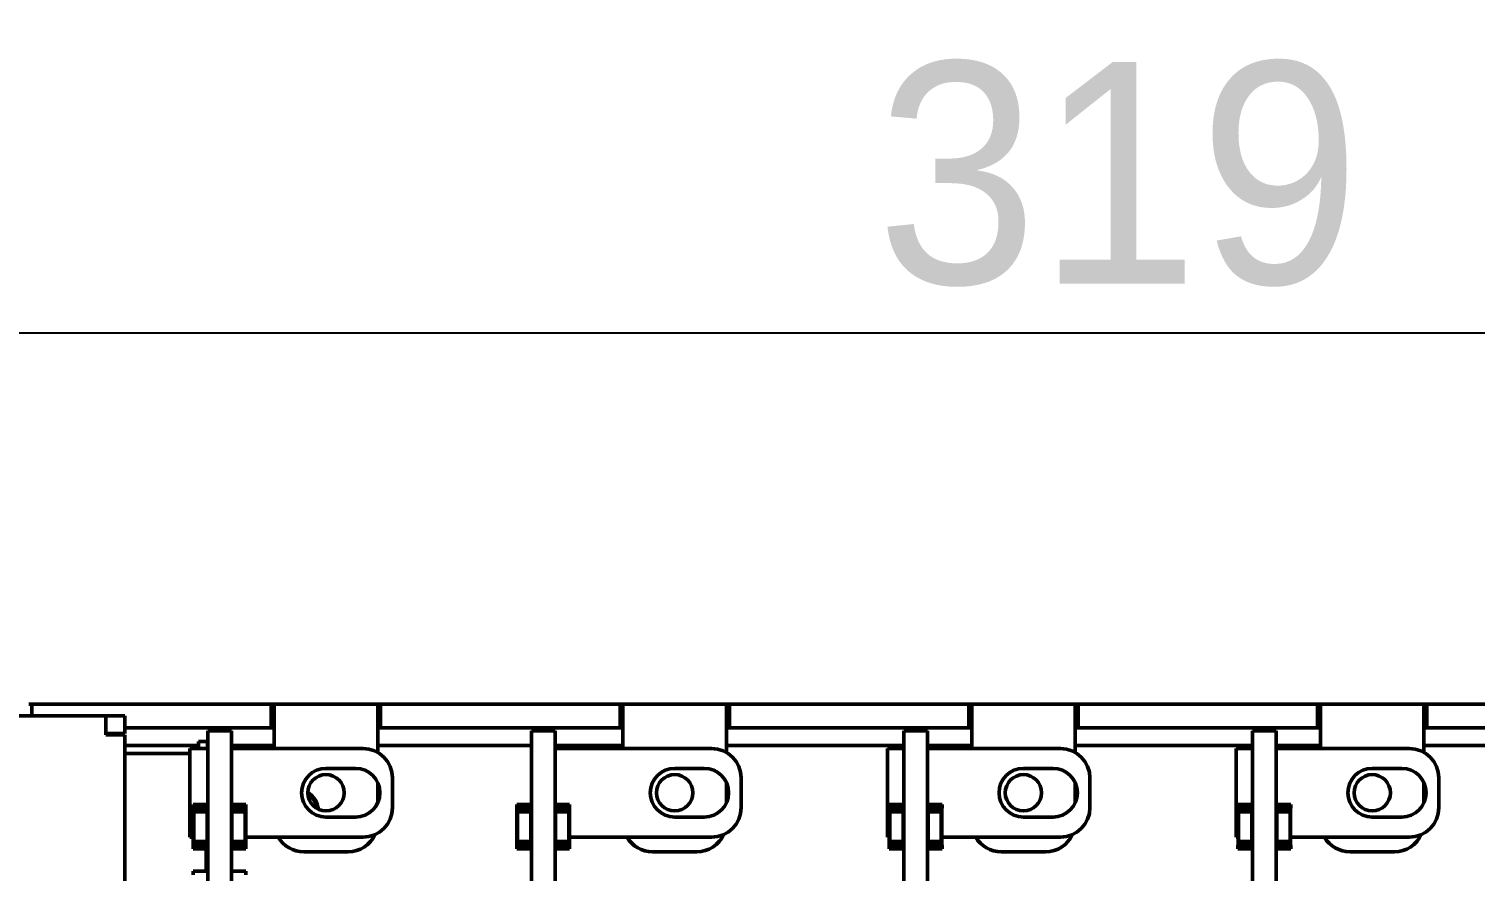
# Model space of a CAD drawing. Header units: millimetres. Extents: x 3100 to 5091, y 868 to 1900.
# Drawn here: x 3344.9 to 3442.8, y 1680.7 to 1737.7 of the extents above; entities that cross this region are included whole.
import ezdxf

# ---------------------------------------------------------------- set-up
doc = ezdxf.new("R2010")
doc.units = ezdxf.units.MM
doc.header["$LTSCALE"] = 1.8
doc.layers.add('외형선(ISO)', color=7, linetype='Continuous', lineweight=50)
doc.layers.add('치수(ISO)', color=7, linetype='Continuous', lineweight=25)
doc.styles.add('레이블 문자 (JIS)', font='')
doc.styles.get('레이블 문자 (JIS)').set_extended_font_data('Gulim')
doc.dimstyles.new('복사 대상기본값 (JIS)', dxfattribs={"dimscale": 1.5, "dimtxt": 3, "dimasz": 2, "dimexe": 1, "dimexo": 0.5, "dimgap": 0.8, "dimtad": 1, "dimdsep": 46, "dimtxsty": '레이블 문자 (JIS)', "dimblk": 'Filled-1', "dimcen": 0.09, "dimdle": 10, "dimclrd": 256, "dimclre": 256, "dimclrt": 256, "dimazin": 2, "dimtfac": 0.666667, "dimtmove": 0, "dimatfit": 3, "dimldrblk": 'OPEN', "dimfxl": 1, "dimtolj": 1, "dimtzin": 0, "dimlwd": -1, "dimlwe": -1, "dimarcsym": 0})

# ---------------------------------------------------------------- blocks, each defined once
blk = doc.blocks.new('Filled-1')
at = {"color": 0}
for p, q in [((0, 0), (-1, 0.1)), ((-1, 0.1), (-1, -0.1)), ((-1, 0), (0, 0)), ((-1, -0.1), (0, 0))]:
    blk.add_line(p, q, dxfattribs=at)
at = {"color": 0, "flags": 128}
blk.add_lwpolyline([(-1, -0.1), (0, 0), (-1, 0.1), (-1, -0.1)], dxfattribs=at)
at = {"color": 0}
blk.add_solid([(-1, -0.1), (0, 0), (-1, 0.1), (-1, -0.1)], dxfattribs=at)
blk = doc.blocks.new('*D693')
at = {"layer": 'Defpoints', "color": 0}
for p in [(3578.14, 1717.158), (3259.14, 1689.026), (3578.14, 1681.026)]:
    blk.add_point(p, dxfattribs=at)
at = {"layer": '치수(ISO)'}
for p, q in [((3259.14, 1689.776), (3259.14, 1718.658)), ((3578.14, 1681.776), (3578.14, 1718.658)), ((3262.14, 1717.158), (3575.14, 1717.158))]:
    blk.add_line(p, q, dxfattribs=at)
at = {"layer": '치수(ISO)', "linetype": 'ByBlock', "xscale": 3, "yscale": 3, "zscale": 3, "rotation": 180}
blk.add_blockref('Filled-1', (3259.14, 1717.158), dxfattribs=at)
at = {"layer": '치수(ISO)', "linetype": 'ByBlock', "xscale": 3, "yscale": 3, "zscale": 3}
blk.add_blockref('Filled-1', (3578.14, 1717.158), dxfattribs=at)
at = {"layer": '치수(ISO)', "insert": (3418.66, 1727.868), "char_height": 15, "attachment_point": 5, "style": '레이블 문자 (JIS)'}
blk.add_mtext('\\A1;319', dxfattribs=at)
blk = doc.blocks.new('_Open')
at = {"color": 0, "linetype": 'ByBlock', "lineweight": -2}
for p, q in [((-1, 0.167), (0, 0)), ((-1, -0.167), (0, 0)), ((0, 0), (-1, 0))]:
    blk.add_line(p, q, dxfattribs=at)

msp = doc.modelspace()

# ---------------------------------------------------------------- linework, layer by layer
at = {"layer": '외형선(ISO)'}
for p, q in [((3344.94, 1692.026), (3345.14, 1692.026)), ((3361.34, 1692.026), (3345.14, 1692.026)), ((3345.14, 1692.026), (3345.14, 1691.234)), ((3361.34, 1692.026), (3361.54, 1692.026)), ((3361.34, 1690.426), (3361.34, 1692.026)), ((3368.54, 1692.026), (3361.54, 1692.026)), ((3361.54, 1691.026), (3361.54, 1692.026)), ((3368.54, 1692.026), (3368.54, 1691.026)), ((3368.54, 1692.026), (3368.74, 1692.026)), ((3384.94, 1692.026), (3368.74, 1692.026)), ((3368.74, 1692.026), (3368.74, 1690.426)), ((3384.94, 1692.026), (3385.14, 1692.026)), ((3384.94, 1690.426), (3384.94, 1692.026)), ((3392.14, 1692.026), (3385.14, 1692.026)), ((3385.14, 1691.026), (3385.14, 1692.026)), ((3392.14, 1692.026), (3392.14, 1691.026)), ((3392.14, 1692.026), (3392.34, 1692.026)), ((3408.54, 1692.026), (3392.34, 1692.026)), ((3392.34, 1692.026), (3392.34, 1690.426)), ((3408.54, 1692.026), (3408.74, 1692.026)), ((3408.54, 1690.426), (3408.54, 1692.026)), ((3415.74, 1692.026), (3408.74, 1692.026)), ((3408.74, 1691.026), (3408.74, 1692.026)), ((3415.74, 1692.026), (3415.74, 1691.026)), ((3415.74, 1692.026), (3415.94, 1692.026)), ((3432.14, 1692.026), (3415.94, 1692.026)), ((3415.94, 1692.026), (3415.94, 1690.426)), ((3432.14, 1692.026), (3432.34, 1692.026)), ((3432.14, 1690.426), (3432.14, 1692.026)), ((3439.34, 1692.026), (3432.34, 1692.026)), ((3432.34, 1691.026), (3432.34, 1692.026)), ((3439.34, 1692.026), (3439.34, 1691.026)), ((3439.34, 1692.026), (3439.54, 1692.026)), ((3455.74, 1692.026), (3439.54, 1692.026)), ((3439.54, 1692.026), (3439.54, 1690.426)), ((3324.14, 1691.234), (3350.14, 1691.234)), ((3350.14, 1691.234), (3351.44, 1691.234)), ((3350.14, 1691.234), (3350.14, 1689.934)), ((3351.44, 1691.234), (3351.44, 1690.034)), ((3361.54, 1691.026), (3361.54, 1689.026)), ((3368.54, 1688.758), (3368.54, 1691.026)), ((3385.14, 1691.026), (3385.14, 1689.026)), ((3392.14, 1688.758), (3392.14, 1691.026)), ((3408.74, 1691.026), (3408.74, 1689.026)), ((3415.74, 1688.758), (3415.74, 1691.026)), ((3432.34, 1691.026), (3432.34, 1689.026)), ((3439.34, 1688.758), (3439.34, 1691.026)), ((3361.34, 1690.426), (3351.44, 1690.426)), ((3357.04, 1600.226), (3357.04, 1690.226)), ((3358.64, 1690.226), (3357.04, 1690.226)), ((3358.64, 1690.226), (3358.64, 1600.226)), ((3361.54, 1690.426), (3361.34, 1690.426)), ((3368.74, 1690.426), (3368.54, 1690.426)), ((3384.94, 1690.426), (3368.74, 1690.426)), ((3378.94, 1647.639), (3378.94, 1690.226)), ((3380.54, 1690.226), (3378.94, 1690.226)), ((3380.54, 1690.226), (3380.54, 1611.026)), ((3385.14, 1690.426), (3384.94, 1690.426)), ((3392.34, 1690.426), (3392.14, 1690.426)), ((3408.54, 1690.426), (3392.34, 1690.426)), ((3404.14, 1669.616), (3404.14, 1690.226)), ((3405.74, 1690.226), (3404.14, 1690.226)), ((3405.74, 1690.226), (3405.74, 1600.226)), ((3408.74, 1690.426), (3408.54, 1690.426)), ((3415.94, 1690.426), (3415.74, 1690.426)), ((3432.14, 1690.426), (3415.94, 1690.426)), ((3427.74, 1669.616), (3427.74, 1690.226)), ((3429.34, 1690.226), (3427.74, 1690.226)), ((3429.34, 1690.226), (3429.34, 1600.226)), ((3432.34, 1690.426), (3432.14, 1690.426)), ((3439.54, 1690.426), (3439.34, 1690.426)), ((3455.74, 1690.426), (3439.54, 1690.426)), ((3351.44, 1690.034), (3350.14, 1690.034)), ((3351.44, 1689.934), (3350.14, 1689.934)), ((3351.44, 1689.934), (3351.44, 1602.534)), ((3356.42, 1689.226), (3351.44, 1689.226)), ((3356.42, 1689.486), (3357.02, 1689.486)), ((3356.42, 1689.026), (3356.42, 1689.486)), ((3357.02, 1689.486), (3357.02, 1689.026)), ((3357.02, 1689.267), (3357.04, 1689.266)), ((3357.04, 1689.266), (3357.032, 1689.026)), ((3357.04, 1689.226), (3357.039, 1689.226)), ((3361.54, 1689.226), (3358.64, 1689.226)), ((3378.94, 1689.226), (3368.54, 1689.226)), ((3385.14, 1689.226), (3380.54, 1689.226)), ((3404.14, 1689.226), (3392.14, 1689.226)), ((3408.74, 1689.226), (3405.74, 1689.226)), ((3427.74, 1689.226), (3415.74, 1689.226)), ((3432.34, 1689.226), (3429.34, 1689.226)), ((3452.94, 1689.226), (3439.34, 1689.226)), ((3355.84, 1688.686), (3351.44, 1688.686)), ((3356.74, 1689.026), (3355.84, 1689.026)), ((3355.84, 1689.026), (3355.84, 1683.026)), ((3356.74, 1689.026), (3357.04, 1689.026)), ((3358.64, 1689.026), (3367.54, 1689.026)), ((3380.54, 1689.026), (3391.14, 1689.026)), ((3403.94, 1689.026), (3403.04, 1689.026)), ((3403.04, 1689.026), (3403.04, 1683.026)), ((3403.94, 1689.026), (3404.14, 1689.026)), ((3405.74, 1689.026), (3414.74, 1689.026)), ((3427.54, 1689.026), (3426.64, 1689.026)), ((3426.64, 1689.026), (3426.64, 1683.026)), ((3427.54, 1689.026), (3427.74, 1689.026)), ((3429.34, 1689.026), (3438.34, 1689.026)), ((3365.04, 1687.676), (3367.04, 1687.676)), ((3388.64, 1687.676), (3390.64, 1687.676)), ((3412.24, 1687.676), (3414.24, 1687.676)), ((3435.84, 1687.676), (3437.84, 1687.676)), ((3368.54, 1685.339), (3368.54, 1686.714)), ((3369.54, 1685.026), (3369.54, 1687.026)), ((3392.14, 1685.339), (3392.14, 1686.714)), ((3393.14, 1685.026), (3393.14, 1687.026)), ((3415.74, 1685.339), (3415.74, 1686.714)), ((3416.74, 1685.026), (3416.74, 1687.026)), ((3439.34, 1685.339), (3439.34, 1686.714)), ((3440.34, 1685.026), (3440.34, 1687.026)), ((3357.04, 1685.226), (3356.053, 1685.226)), ((3356.053, 1684.976), (3356.053, 1685.226)), ((3359.628, 1685.226), (3358.64, 1685.226)), ((3359.628, 1684.976), (3359.628, 1685.226)), ((3378.94, 1685.226), (3377.953, 1685.226)), ((3377.953, 1684.976), (3377.953, 1685.226)), ((3381.528, 1685.226), (3380.54, 1685.226)), ((3381.528, 1684.976), (3381.528, 1685.226)), ((3404.14, 1685.226), (3403.153, 1685.226)), ((3403.153, 1684.976), (3403.153, 1685.226)), ((3406.728, 1685.226), (3405.74, 1685.226)), ((3406.728, 1684.976), (3406.728, 1685.226)), ((3427.74, 1685.226), (3426.753, 1685.226)), ((3426.753, 1684.976), (3426.753, 1685.226)), ((3430.328, 1685.226), (3429.34, 1685.226)), ((3430.328, 1684.976), (3430.328, 1685.226)), ((3356.053, 1684.976), (3357.04, 1684.976)), ((3356.06, 1682.476), (3356.06, 1684.976)), ((3357, 1684.726), (3356.1, 1684.726)), ((3356.1, 1684.726), (3356.1, 1683.976)), ((3357, 1684.726), (3357, 1683.976)), ((3358.64, 1684.976), (3359.628, 1684.976)), ((3359.58, 1684.726), (3358.68, 1684.726)), ((3358.68, 1684.726), (3358.68, 1683.976)), ((3359.58, 1684.726), (3359.58, 1683.976)), ((3359.62, 1682.476), (3359.62, 1684.976)), ((3367.04, 1684.376), (3365.04, 1684.376)), ((3377.953, 1684.976), (3378.94, 1684.976)), ((3377.96, 1682.476), (3377.96, 1684.976)), ((3378.9, 1684.726), (3378, 1684.726)), ((3378, 1684.726), (3378, 1683.976)), ((3378.9, 1684.726), (3378.9, 1683.976)), ((3380.54, 1684.976), (3381.528, 1684.976)), ((3381.48, 1684.726), (3380.58, 1684.726)), ((3380.58, 1684.726), (3380.58, 1683.976)), ((3381.48, 1684.726), (3381.48, 1683.976)), ((3381.52, 1682.476), (3381.52, 1684.976)), ((3390.64, 1684.376), (3388.64, 1684.376)), ((3403.153, 1684.976), (3404.14, 1684.976)), ((3403.16, 1682.476), (3403.16, 1684.976)), ((3404.1, 1684.726), (3403.2, 1684.726)), ((3403.2, 1684.726), (3403.2, 1683.976)), ((3404.1, 1684.726), (3404.1, 1683.976)), ((3405.74, 1684.976), (3406.728, 1684.976)), ((3406.68, 1684.726), (3405.78, 1684.726)), ((3405.78, 1684.726), (3405.78, 1683.976)), ((3406.68, 1684.726), (3406.68, 1683.976)), ((3406.72, 1682.476), (3406.72, 1684.976)), ((3414.24, 1684.376), (3412.24, 1684.376)), ((3426.753, 1684.976), (3427.74, 1684.976)), ((3426.76, 1682.476), (3426.76, 1684.976)), ((3427.7, 1684.726), (3426.8, 1684.726)), ((3426.8, 1684.726), (3426.8, 1683.976)), ((3427.7, 1684.726), (3427.7, 1683.976)), ((3429.34, 1684.976), (3430.328, 1684.976)), ((3430.28, 1684.726), (3429.38, 1684.726)), ((3429.38, 1684.726), (3429.38, 1683.976)), ((3430.28, 1684.726), (3430.28, 1683.976)), ((3430.32, 1682.476), (3430.32, 1684.976)), ((3437.84, 1684.376), (3435.84, 1684.376)), ((3356.1, 1683.476), (3356.1, 1683.976)), ((3356.1, 1683.476), (3356.1, 1682.726)), ((3357, 1683.476), (3357, 1683.976)), ((3357, 1683.476), (3357, 1682.726)), ((3358.68, 1683.476), (3358.68, 1683.976)), ((3358.68, 1683.476), (3358.68, 1682.726)), ((3359.58, 1683.476), (3359.58, 1683.976)), ((3359.58, 1683.476), (3359.58, 1682.726)), ((3378, 1683.476), (3378, 1683.976)), ((3378, 1683.476), (3378, 1682.726)), ((3378.9, 1683.476), (3378.9, 1683.976)), ((3378.9, 1683.476), (3378.9, 1682.726)), ((3380.58, 1683.476), (3380.58, 1683.976)), ((3380.58, 1683.476), (3380.58, 1682.726)), ((3381.48, 1683.476), (3381.48, 1683.976)), ((3381.48, 1683.476), (3381.48, 1682.726)), ((3403.2, 1683.476), (3403.2, 1683.976)), ((3403.2, 1683.476), (3403.2, 1682.726)), ((3404.1, 1683.476), (3404.1, 1683.976)), ((3404.1, 1683.476), (3404.1, 1682.726)), ((3405.78, 1683.476), (3405.78, 1683.976)), ((3405.78, 1683.476), (3405.78, 1682.726)), ((3406.68, 1683.476), (3406.68, 1683.976)), ((3406.68, 1683.476), (3406.68, 1682.726)), ((3426.8, 1683.476), (3426.8, 1683.976)), ((3426.8, 1683.476), (3426.8, 1682.726)), ((3427.7, 1683.476), (3427.7, 1683.976)), ((3427.7, 1683.476), (3427.7, 1682.726)), ((3429.38, 1683.476), (3429.38, 1683.976)), ((3429.38, 1683.476), (3429.38, 1682.726)), ((3430.28, 1683.476), (3430.28, 1683.976)), ((3430.28, 1683.476), (3430.28, 1682.726)), ((3356.06, 1683.026), (3355.84, 1683.026)), ((3357.04, 1682.476), (3356.053, 1682.476)), ((3356.053, 1682.226), (3356.053, 1682.476)), ((3356.053, 1682.226), (3357.04, 1682.226)), ((3357, 1682.726), (3356.1, 1682.726)), ((3356.94, 1682.226), (3356.94, 1680.726)), ((3359.628, 1682.476), (3358.64, 1682.476)), ((3358.64, 1682.226), (3359.628, 1682.226)), ((3359.58, 1682.726), (3358.68, 1682.726)), ((3359.62, 1683.026), (3367.54, 1683.026)), ((3359.628, 1682.226), (3359.628, 1682.476)), ((3378.94, 1682.476), (3377.953, 1682.476)), ((3377.953, 1682.226), (3377.953, 1682.476)), ((3377.953, 1682.226), (3378.94, 1682.226)), ((3378.9, 1682.726), (3378, 1682.726)), ((3381.528, 1682.476), (3380.54, 1682.476)), ((3380.54, 1682.226), (3381.528, 1682.226)), ((3381.48, 1682.726), (3380.58, 1682.726)), ((3381.52, 1683.026), (3391.14, 1683.026)), ((3381.528, 1682.226), (3381.528, 1682.476)), ((3403.16, 1683.026), (3403.04, 1683.026)), ((3404.14, 1682.476), (3403.153, 1682.476)), ((3403.153, 1682.226), (3403.153, 1682.476)), ((3403.153, 1682.226), (3404.14, 1682.226)), ((3404.1, 1682.726), (3403.2, 1682.726)), ((3406.728, 1682.476), (3405.74, 1682.476)), ((3405.74, 1682.226), (3406.728, 1682.226)), ((3406.68, 1682.726), (3405.78, 1682.726)), ((3406.72, 1683.026), (3414.74, 1683.026)), ((3406.728, 1682.226), (3406.728, 1682.476)), ((3426.76, 1683.026), (3426.64, 1683.026)), ((3427.74, 1682.476), (3426.753, 1682.476)), ((3426.753, 1682.226), (3426.753, 1682.476)), ((3426.753, 1682.226), (3427.74, 1682.226)), ((3427.7, 1682.726), (3426.8, 1682.726)), ((3430.328, 1682.476), (3429.34, 1682.476)), ((3429.34, 1682.226), (3430.328, 1682.226)), ((3430.28, 1682.726), (3429.38, 1682.726)), ((3430.32, 1683.026), (3438.34, 1683.026)), ((3430.328, 1682.226), (3430.328, 1682.476)), ((3363.54, 1682.026), (3366.54, 1682.026)), ((3387.14, 1682.026), (3390.14, 1682.026)), ((3410.74, 1682.026), (3413.74, 1682.026)), ((3434.34, 1682.026), (3437.34, 1682.026)), ((3357.04, 1680.726), (3356.053, 1680.726)), ((3356.053, 1680.726), (3356.053, 1680.476)), ((3356.996, 1681.211), (3357.03, 1680.726)), ((3359.628, 1680.726), (3358.64, 1680.726)), ((3359.628, 1680.476), (3359.628, 1680.726))]:
    msp.add_line(p, q, dxfattribs=at)
for centre in [(3365.04, 1686.026), (3388.64, 1686.026), (3412.24, 1686.026), (3435.84, 1686.026)]:
    msp.add_circle(centre, 1.23, dxfattribs=at)
for centre, radius, start, end in [((3367.54, 1687.026), 2, 0, 90), ((3391.14, 1687.026), 2, 0, 90), ((3414.74, 1687.026), 2, 0, 90), ((3438.34, 1687.026), 2, 0, 90), ((3365.04, 1686.026), 1.65, 90, 270), ((3367.04, 1686.026), 1.65, 270, 90), ((3388.64, 1686.026), 1.65, 90, 270), ((3390.64, 1686.026), 1.65, 270, 90), ((3412.24, 1686.026), 1.65, 90, 270), ((3414.24, 1686.026), 1.65, 270, 90), ((3435.84, 1686.026), 1.65, 90, 270), ((3437.84, 1686.026), 1.65, 270, 90), ((3362.94, 1684.726), 1.6, 6.51022, 57.00874), ((3362.94, 1684.726), 1.5, 9.11619, 54.40277), ((3367.54, 1685.026), 2, 270, 0), ((3391.14, 1685.026), 2, 270, 0), ((3414.74, 1685.026), 2, 270, 0), ((3438.34, 1685.026), 2, 270, 0), ((3366.54, 1684.026), 2, 270, 335.70481), ((3390.14, 1684.026), 2, 270, 335.70481), ((3413.74, 1684.026), 2, 270, 335.70481), ((3437.34, 1684.026), 2, 270, 335.70481), ((3363.54, 1684.026), 2, 210, 270), ((3387.14, 1684.026), 2, 210, 270), ((3410.74, 1684.026), 2, 210, 270), ((3434.34, 1684.026), 2, 210, 270), ((3356.647, 1681.186), 0.35, 4, 33.00742)]:
    msp.add_arc(centre, radius, start, end, dxfattribs=at)

# ---------------------------------------------------------------- dimensions: what is measured, and where the dimension line sits
at = {"layer": '치수(ISO)'}
dim = msp.add_linear_dim(base=(3578.14, 1717.158), p1=(3259.14, 1689.026), p2=(3578.14, 1681.026), angle=180, dimstyle='복사 대상기본값 (JIS)', override={"dimtxt": 10, "dimgap": 2, "dimtxsty": '레이블 문자 (JIS)', "dimtofl": 0, "dimatfit": 1, "dimldrblk": 'Open'}, dxfattribs=at)
dim.commit()
dim.dimension.update_dxf_attribs({"geometry": '*D693', "text_midpoint": (3418.66, 1717.158), "dimtype": 160})

doc.saveas('drawing.dxf')
